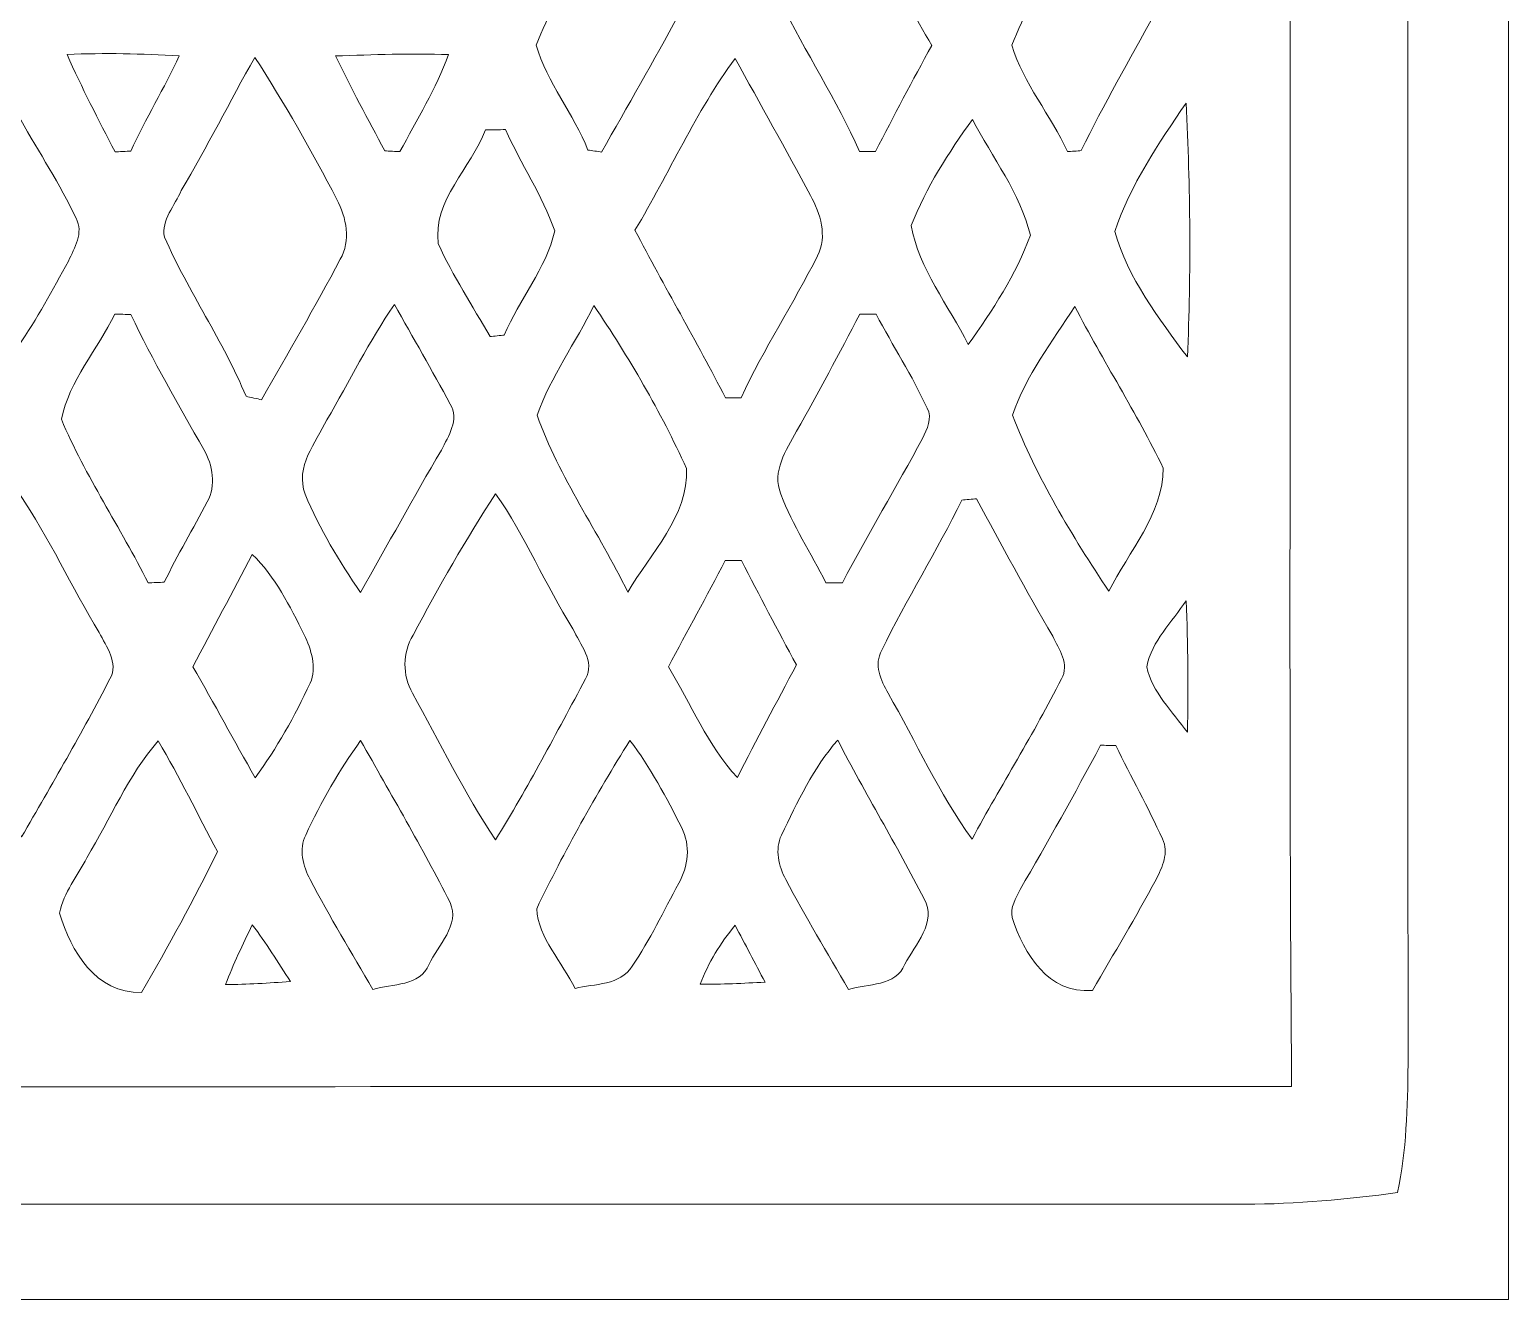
# Model space of a CAD drawing. Header units: centimetres. Extents: x -16.8 to 16.8, y -16.7 to 16.7.
# Drawn here: x 7.45 to 16.77, y -16.67 to -8.67 of the extents above; entities that cross this region are included whole.
import ezdxf

# ---------------------------------------------------------------- set-up
doc = ezdxf.new("R2010")
doc.units = ezdxf.units.CM
doc.header["$MEASUREMENT"] = 0
doc.layers.add('Layer 1', color=7, linetype='Continuous')

msp = doc.modelspace()

# ---------------------------------------------------------------- linework, layer by layer
at = {"layer": 'Layer 1', "lineweight": 9}
for points, knots in [([(-16.77458, 16.66875), (-16.77458, 16.66875), (16.77458, 16.66875), (16.77458, 16.66875), (16.77458, 16.66875), (16.77458, 16.66875), (16.77458, -16.66875), (16.77458, -16.66875), (16.77458, -16.66875), (16.77458, -16.66875), (-16.77458, -16.66875), (-16.77458, -16.66875), (-16.77458, -16.66875), (-16.77458, -16.66875), (-16.77458, 16.66875), (-16.77458, 16.66875), (-16.77458, 16.66875), (-16.77458, 16.66875), (-16.77458, 16.66875), (-16.77458, 16.66875)], [0, 0, 0, 0, 0.1666667, 0.1666667, 0.1666667, 0.1666667, 0.3333333, 0.3333333, 0.3333333, 0.3333333, 0.5, 0.5, 0.5, 0.5, 0.6666667, 0.6666667, 0.6666667, 0.6666667, 1, 1, 1, 1]), ([(-16.23448, 15.81044), (-16.30715, 15.24141), (-16.27505, 14.66568), (-16.28105, 14.09347), (-16.28105, 14.09347), (-16.28034, 4.33317), (-16.28034, -5.42678), (-16.2814, -15.18708), (-16.2814, -15.18708), (-16.27999, -15.44567), (-16.27046, -15.70531), (-16.25353, -15.96425), (-16.25353, -15.96425), (-15.44814, -16.11771), (-14.62581, -16.06162), (-13.81125, -16.06903), (-13.81125, -16.06903), (-4.16842, -16.06867), (5.47405, -16.06973), (15.11688, -16.06867), (15.11688, -16.06867), (15.43791, -16.06832), (15.75823, -16.03869), (16.07644, -15.9953), (16.07644, -15.9953), (16.13147, -15.72966), (16.13923, -15.45731), (16.14205, -15.18744), (16.14205, -15.18744), (16.13641, -5.19183), (16.14135, 4.80378), (16.13958, 14.79938), (16.13958, 14.79938), (16.14029, 15.13981), (16.10395, 15.47812), (16.05351, 15.81432), (16.05351, 15.81432), (5.76933, 15.83302), (-4.51485, 15.81609), (-14.79903, 15.82279), (-14.79903, 15.82279), (-15.27739, 15.82314), (-15.75611, 15.82455), (-16.23448, 15.81044)], [0, 0, 0, 0, 0.0833333, 0.0833333, 0.0833333, 0.0833333, 0.1666667, 0.1666667, 0.1666667, 0.1666667, 0.25, 0.25, 0.25, 0.25, 0.3333333, 0.3333333, 0.3333333, 0.3333333, 0.4166667, 0.4166667, 0.4166667, 0.4166667, 0.5, 0.5, 0.5, 0.5, 0.5833333, 0.5833333, 0.5833333, 0.5833333, 0.6666667, 0.6666667, 0.6666667, 0.6666667, 0.75, 0.75, 0.75, 0.75, 0.8333333, 0.8333333, 0.8333333, 0.8333333, 1, 1, 1, 1]), ([(-15.56879, 15.19167), (-5.97535, 15.18109), (3.61809, 15.19026), (13.21153, 15.18673), (13.21153, 15.18673), (13.94389, 15.18214), (14.67767, 15.20896), (15.40969, 15.15851), (15.40969, 15.15851), (15.38429, 7.28945), (15.40581, -0.57997), (15.39875, -8.44903), (15.39875, -8.44903), (15.40298, -10.74138), (15.38887, -13.03408), (15.40827, -15.32643), (15.40827, -15.32643), (5.8801, -15.33066), (-3.64808, -15.32714), (-13.17625, -15.32819), (-13.17625, -15.32819), (-13.98376, -15.32502), (-14.79162, -15.33666), (-15.59913, -15.32043), (-15.59913, -15.32043), (-15.62559, -12.72434), (-15.60301, -10.1279), (-15.61042, -7.53181), (-15.61042, -7.53181), (-15.61183, -0.18203), (-15.60759, 7.16739), (-15.61253, 14.51716), (-15.61253, 14.51716), (-15.60654, 14.74188), (-15.60759, 14.96907), (-15.56879, 15.19167), (-15.56879, 15.19167), (-15.56879, 15.19167), (-15.56879, 15.19167), (-15.56879, 15.19167)], [0, 0, 0, 0, 0.0909091, 0.0909091, 0.0909091, 0.0909091, 0.1818182, 0.1818182, 0.1818182, 0.1818182, 0.2727273, 0.2727273, 0.2727273, 0.2727273, 0.3636364, 0.3636364, 0.3636364, 0.3636364, 0.4545455, 0.4545455, 0.4545455, 0.4545455, 0.5454545, 0.5454545, 0.5454545, 0.5454545, 0.6363636, 0.6363636, 0.6363636, 0.6363636, 0.7272727, 0.7272727, 0.7272727, 0.7272727, 0.8181818, 0.8181818, 0.8181818, 0.8181818, 1, 1, 1, 1]), ([(6.59659, -4.68701), (6.71548, -4.80377), (6.87564, -4.89903), (6.92714, -5.0673), (6.92714, -5.0673), (7.00969, -5.40526), (6.60329, -5.71712), (6.29673, -5.55625), (6.29673, -5.55625), (6.17714, -5.47017), (6.09565, -5.34282), (6.00393, -5.22993), (6.00393, -5.22993), (5.49875, -5.58976), (4.9657, -5.90868), (4.40761, -6.17961), (4.40761, -6.17961), (4.47922, -6.31649), (4.58682, -6.45019), (4.59281, -6.61141), (4.59281, -6.61141), (4.57059, -6.88728), (4.2418, -7.12435), (3.97933, -6.99311), (3.97933, -6.99311), (3.78213, -6.91444), (3.72851, -6.69361), (3.66395, -6.51298), (3.66395, -6.51298), (3.3976, -6.57472), (3.14713, -6.69078), (2.88607, -6.77051), (2.88607, -6.77051), (2.29482, -6.97724), (1.68063, -7.10389), (1.07879, -7.27393), (1.07879, -7.27393), (1.13665, -7.42703), (1.20756, -7.60554), (1.13277, -7.76499), (1.13277, -7.76499), (1.02023, -8.02852), (0.62689, -8.11283), (0.4318, -7.89376), (0.4318, -7.89376), (0.2854, -7.78228), (0.29704, -7.58014), (0.2727, -7.41998), (0.2727, -7.41998), (-0.71967, -7.60201), (-1.72614, -7.71807), (-2.73473, -7.75088), (-2.73473, -7.75088), (-2.71321, -7.82073), (-2.68958, -7.89023), (-2.67194, -7.96149), (-2.67194, -7.96149), (-2.62643, -8.11107), (-2.70051, -8.25959), (-2.72979, -8.40458), (-2.72979, -8.40458), (-2.44581, -8.4134), (-2.16112, -8.4007), (-1.87713, -8.40846), (-1.87713, -8.40846), (-1.82174, -9.773), (-1.85596, -11.14178), (-1.86902, -12.50774), (-1.86902, -12.50774), (-1.86161, -12.57194), (-1.82845, -12.65908), (-1.74801, -12.64602), (-1.74801, -12.64602), (-0.6096, -12.64991), (0.52952, -12.65484), (1.66793, -12.63579), (1.66793, -12.63579), (1.68945, -11.29841), (1.66582, -9.96068), (1.67569, -8.62365), (1.67569, -8.62365), (1.59209, -8.48572), (1.71979, -8.3947), (1.82598, -8.39999), (1.82598, -8.39999), (3.62197, -8.42892), (5.41831, -8.40705), (7.21431, -8.41375), (7.21431, -8.41375), (8.11142, -8.40669), (9.00889, -8.4328), (9.90565, -8.3947), (9.90565, -8.3947), (9.86614, -8.29698), (9.8238, -8.19997), (9.77759, -8.10648), (9.77759, -8.10648), (8.97678, -6.63222), (8.16292, -5.16467), (7.36106, -3.69147), (7.36106, -3.69147), (7.12717, -4.03825), (6.91127, -4.40514), (6.59659, -4.68701), (6.59659, -4.68701), (6.59659, -4.68701), (6.59659, -4.68701), (6.59659, -4.68701)], [0, 0, 0, 0, 0.0357143, 0.0357143, 0.0357143, 0.0357143, 0.0714286, 0.0714286, 0.0714286, 0.0714286, 0.1071429, 0.1071429, 0.1071429, 0.1071429, 0.1428571, 0.1428571, 0.1428571, 0.1428571, 0.1785714, 0.1785714, 0.1785714, 0.1785714, 0.2142857, 0.2142857, 0.2142857, 0.2142857, 0.25, 0.25, 0.25, 0.25, 0.2857143, 0.2857143, 0.2857143, 0.2857143, 0.3214286, 0.3214286, 0.3214286, 0.3214286, 0.3571429, 0.3571429, 0.3571429, 0.3571429, 0.3928571, 0.3928571, 0.3928571, 0.3928571, 0.4285714, 0.4285714, 0.4285714, 0.4285714, 0.4642857, 0.4642857, 0.4642857, 0.4642857, 0.5, 0.5, 0.5, 0.5, 0.5357143, 0.5357143, 0.5357143, 0.5357143, 0.5714286, 0.5714286, 0.5714286, 0.5714286, 0.6071429, 0.6071429, 0.6071429, 0.6071429, 0.6428571, 0.6428571, 0.6428571, 0.6428571, 0.6785714, 0.6785714, 0.6785714, 0.6785714, 0.7142857, 0.7142857, 0.7142857, 0.7142857, 0.75, 0.75, 0.75, 0.75, 0.7857143, 0.7857143, 0.7857143, 0.7857143, 0.8214286, 0.8214286, 0.8214286, 0.8214286, 0.8571429, 0.8571429, 0.8571429, 0.8571429, 0.8928571, 0.8928571, 0.8928571, 0.8928571, 0.9285714, 0.9285714, 0.9285714, 0.9285714, 1, 1, 1, 1]), ([(10.64577, -8.76582), (10.71739, -9.00112), (10.88072, -9.19798), (10.9728, -9.42622), (10.9728, -9.42622), (10.99397, -9.4294), (11.03665, -9.43575), (11.05782, -9.43892), (11.05782, -9.43892), (11.22151, -9.15141), (11.38802, -8.86566), (11.54254, -8.57356), (11.54254, -8.57356), (11.5824, -8.4896), (11.6392, -8.39294), (11.59545, -8.29945), (11.59545, -8.29945), (11.50161, -8.07896), (11.37144, -7.87541), (11.23597, -7.67856), (11.23597, -7.67856), (11.03665, -8.03839), (10.79888, -8.38518), (10.64577, -8.76582), (10.64577, -8.76582), (10.64577, -8.76582), (10.64577, -8.76582), (10.64577, -8.76582)], [0, 0, 0, 0, 0.125, 0.125, 0.125, 0.125, 0.25, 0.25, 0.25, 0.25, 0.375, 0.375, 0.375, 0.375, 0.5, 0.5, 0.5, 0.5, 0.625, 0.625, 0.625, 0.625, 0.75, 0.75, 0.75, 0.75, 1, 1, 1, 1]), ([(12.18494, -8.49171), (12.34511, -8.80921), (12.53843, -9.11013), (12.68518, -9.43504), (12.68518, -9.43504), (12.71023, -9.43504), (12.76032, -9.43504), (12.78537, -9.43504), (12.78537, -9.43504), (12.90073, -9.21068), (13.01821, -8.98737), (13.14062, -8.76653), (13.14062, -8.76653), (12.92613, -8.41093), (12.75715, -8.03028), (12.54407, -7.67468), (12.54407, -7.67468), (12.38462, -7.92021), (12.1352, -8.17951), (12.18494, -8.49171), (12.18494, -8.49171), (12.18494, -8.49171), (12.18494, -8.49171), (12.18494, -8.49171)], [0, 0, 0, 0, 0.1428571, 0.1428571, 0.1428571, 0.1428571, 0.2857143, 0.2857143, 0.2857143, 0.2857143, 0.4285714, 0.4285714, 0.4285714, 0.4285714, 0.5714286, 0.5714286, 0.5714286, 0.5714286, 0.7142857, 0.7142857, 0.7142857, 0.7142857, 1, 1, 1, 1]), ([(13.64368, -8.76617), (13.71812, -9.00748), (13.89027, -9.20715), (13.99434, -9.43645), (13.99434, -9.43645), (14.01621, -9.43504), (14.06031, -9.43187), (14.08218, -9.4301), (14.08218, -9.4301), (14.22294, -9.138), (14.38804, -8.85896), (14.54115, -8.57321), (14.54115, -8.57321), (14.58066, -8.4896), (14.63957, -8.39294), (14.59265, -8.30016), (14.59265, -8.30016), (14.49246, -8.08284), (14.36934, -7.87576), (14.23494, -7.67821), (14.23494, -7.67821), (14.03491, -8.03804), (13.7982, -8.38518), (13.64368, -8.76617), (13.64368, -8.76617), (13.64368, -8.76617), (13.64368, -8.76617), (13.64368, -8.76617)], [0, 0, 0, 0, 0.125, 0.125, 0.125, 0.125, 0.25, 0.25, 0.25, 0.25, 0.375, 0.375, 0.375, 0.375, 0.5, 0.5, 0.5, 0.5, 0.625, 0.625, 0.625, 0.625, 0.75, 0.75, 0.75, 0.75, 1, 1, 1, 1]), ([(7.68914, -8.82474), (7.78192, -9.03287), (7.8867, -9.23537), (7.99147, -9.43786), (7.99147, -9.43786), (8.01617, -9.43681), (8.06556, -9.43434), (8.09025, -9.43292), (8.09025, -9.43292), (8.1855, -9.22937), (8.30086, -9.0357), (8.39682, -8.8325), (8.39682, -8.8325), (8.16116, -8.82086), (7.9248, -8.81204), (7.68914, -8.82474), (7.68914, -8.82474), (7.68914, -8.82474), (7.68914, -8.82474), (7.68914, -8.82474)], [0, 0, 0, 0, 0.1666667, 0.1666667, 0.1666667, 0.1666667, 0.3333333, 0.3333333, 0.3333333, 0.3333333, 0.5, 0.5, 0.5, 0.5, 0.6666667, 0.6666667, 0.6666667, 0.6666667, 1, 1, 1, 1]), ([(8.40881, -9.68128), (8.37177, -9.77336), (8.27934, -9.8679), (8.30333, -9.97479), (8.30333, -9.97479), (8.45397, -10.31981), (8.67304, -10.6299), (8.81768, -10.97809), (8.81768, -10.97809), (8.84202, -10.98338), (8.89106, -10.99432), (8.9154, -10.99961), (8.9154, -10.99961), (9.08226, -10.70539), (9.25301, -10.41329), (9.41105, -10.11449), (9.41105, -10.11449), (9.47949, -9.99772), (9.45021, -9.85061), (9.38918, -9.73702), (9.38918, -9.73702), (9.23008, -9.43151), (9.0611, -9.13024), (8.87236, -8.84237), (8.87236, -8.84237), (8.71502, -9.12036), (8.5725, -9.40647), (8.40881, -9.68128), (8.40881, -9.68128), (8.40881, -9.68128), (8.40881, -9.68128), (8.40881, -9.68128)], [0, 0, 0, 0, 0.1111111, 0.1111111, 0.1111111, 0.1111111, 0.2222222, 0.2222222, 0.2222222, 0.2222222, 0.3333333, 0.3333333, 0.3333333, 0.3333333, 0.4444444, 0.4444444, 0.4444444, 0.4444444, 0.5555556, 0.5555556, 0.5555556, 0.5555556, 0.6666667, 0.6666667, 0.6666667, 0.6666667, 0.7777778, 0.7777778, 0.7777778, 0.7777778, 1, 1, 1, 1]), ([(9.38177, -8.83285), (9.47773, -9.03605), (9.58674, -9.23255), (9.69186, -9.43151), (9.69186, -9.43151), (9.71585, -9.43257), (9.76348, -9.43504), (9.78711, -9.43645), (9.78711, -9.43645), (9.89506, -9.23537), (10.0136, -9.03923), (10.09438, -8.82509), (10.09438, -8.82509), (9.85696, -8.81486), (9.61884, -8.8265), (9.38177, -8.83285), (9.38177, -8.83285), (9.38177, -8.83285), (9.38177, -8.83285), (9.38177, -8.83285)], [0, 0, 0, 0, 0.1666667, 0.1666667, 0.1666667, 0.1666667, 0.3333333, 0.3333333, 0.3333333, 0.3333333, 0.5, 0.5, 0.5, 0.5, 0.6666667, 0.6666667, 0.6666667, 0.6666667, 1, 1, 1, 1]), ([(11.26913, -9.93069), (11.45364, -10.28594), (11.65719, -10.63166), (11.83957, -10.98832), (11.83957, -10.98832), (11.86427, -10.98797), (11.91366, -10.98726), (11.93835, -10.98691), (11.93835, -10.98691), (12.08087, -10.67894), (12.26749, -10.3946), (12.42025, -10.09227), (12.42025, -10.09227), (12.48269, -9.9695), (12.43753, -9.82521), (12.37509, -9.71232), (12.37509, -9.71232), (12.22022, -9.42269), (12.05759, -9.1373), (11.90096, -8.84873), (11.90096, -8.84873), (11.65119, -9.18563), (11.48503, -9.57298), (11.26913, -9.93069), (11.26913, -9.93069), (11.26913, -9.93069), (11.26913, -9.93069), (11.26913, -9.93069)], [0, 0, 0, 0, 0.125, 0.125, 0.125, 0.125, 0.25, 0.25, 0.25, 0.25, 0.375, 0.375, 0.375, 0.375, 0.5, 0.5, 0.5, 0.5, 0.625, 0.625, 0.625, 0.625, 0.75, 0.75, 0.75, 0.75, 1, 1, 1, 1]), ([(14.29279, -9.93881), (14.37464, -10.23197), (14.57184, -10.48702), (14.7507, -10.73009), (14.7507, -10.73009), (14.7761, -10.19704), (14.76869, -9.66258), (14.74294, -9.12989), (14.74294, -9.12989), (14.57078, -9.38389), (14.39122, -9.64636), (14.29279, -9.93881), (14.29279, -9.93881), (14.29279, -9.93881), (14.29279, -9.93881), (14.29279, -9.93881)], [0, 0, 0, 0, 0.2, 0.2, 0.2, 0.2, 0.4, 0.4, 0.4, 0.4, 0.6, 0.6, 0.6, 0.6, 1, 1, 1, 1]), ([(7.03968, -9.82662), (7.00229, -9.89118), (7.00899, -9.96879), (7.04109, -10.03406), (7.04109, -10.03406), (7.13846, -10.25137), (7.26793, -10.45245), (7.38258, -10.66165), (7.38258, -10.66165), (7.4997, -10.49055), (7.59883, -10.30781), (7.69761, -10.12578), (7.69761, -10.12578), (7.73712, -10.04323), (7.79533, -9.94692), (7.74559, -9.85591), (7.74559, -9.85591), (7.64611, -9.64036), (7.51134, -9.44245), (7.39704, -9.23502), (7.39704, -9.23502), (7.2577, -9.41917), (7.14692, -9.62307), (7.03968, -9.82662), (7.03968, -9.82662), (7.03968, -9.82662), (7.03968, -9.82662), (7.03968, -9.82662)], [0, 0, 0, 0, 0.125, 0.125, 0.125, 0.125, 0.25, 0.25, 0.25, 0.25, 0.375, 0.375, 0.375, 0.375, 0.5, 0.5, 0.5, 0.5, 0.625, 0.625, 0.625, 0.625, 0.75, 0.75, 0.75, 0.75, 1, 1, 1, 1]), ([(10.32651, -9.29887), (10.23514, -9.54088), (9.99455, -9.74125), (10.02877, -10.01607), (10.02877, -10.01607), (10.12155, -10.21997), (10.24431, -10.40836), (10.35614, -10.60203), (10.35614, -10.60203), (10.37837, -10.59956), (10.42247, -10.59462), (10.44469, -10.59215), (10.44469, -10.59215), (10.53994, -10.36814), (10.70963, -10.17376), (10.7629, -9.93493), (10.7629, -9.93493), (10.68493, -9.71162), (10.54911, -9.51336), (10.45316, -9.29781), (10.45316, -9.29781), (10.41082, -9.29781), (10.36849, -9.29816), (10.32651, -9.29887), (10.32651, -9.29887), (10.32651, -9.29887), (10.32651, -9.29887), (10.32651, -9.29887)], [0, 0, 0, 0, 0.125, 0.125, 0.125, 0.125, 0.25, 0.25, 0.25, 0.25, 0.375, 0.375, 0.375, 0.375, 0.5, 0.5, 0.5, 0.5, 0.625, 0.625, 0.625, 0.625, 0.75, 0.75, 0.75, 0.75, 1, 1, 1, 1]), ([(13.01044, -9.90141), (13.05631, -10.17517), (13.24822, -10.40518), (13.36957, -10.65213), (13.36957, -10.65213), (13.52162, -10.43693), (13.6719, -10.2108), (13.76151, -9.96244), (13.76151, -9.96244), (13.6966, -9.69857), (13.52197, -9.47244), (13.39603, -9.23325), (13.39603, -9.23325), (13.24716, -9.4421), (13.10322, -9.66188), (13.01044, -9.90141), (13.01044, -9.90141), (13.01044, -9.90141), (13.01044, -9.90141), (13.01044, -9.90141)], [0, 0, 0, 0, 0.1666667, 0.1666667, 0.1666667, 0.1666667, 0.3333333, 0.3333333, 0.3333333, 0.3333333, 0.5, 0.5, 0.5, 0.5, 0.6666667, 0.6666667, 0.6666667, 0.6666667, 1, 1, 1, 1]), ([(9.32674, -11.12696), (9.25583, -11.27266), (9.12566, -11.41906), (9.18986, -11.59545), (9.18986, -11.59545), (9.27947, -11.81453), (9.40717, -12.01702), (9.53805, -12.21422), (9.53805, -12.21422), (9.70915, -11.91542), (9.8746, -11.61344), (10.04887, -11.31641), (10.04887, -11.31641), (10.09262, -11.22927), (10.16317, -11.12414), (10.10391, -11.02748), (10.10391, -11.02748), (9.99031, -10.81581), (9.87002, -10.60803), (9.75325, -10.39848), (9.75325, -10.39848), (9.59414, -10.63096), (9.46856, -10.88425), (9.32674, -11.12696), (9.32674, -11.12696), (9.32674, -11.12696), (9.32674, -11.12696), (9.32674, -11.12696)], [0, 0, 0, 0, 0.125, 0.125, 0.125, 0.125, 0.25, 0.25, 0.25, 0.25, 0.375, 0.375, 0.375, 0.375, 0.5, 0.5, 0.5, 0.5, 0.625, 0.625, 0.625, 0.625, 0.75, 0.75, 0.75, 0.75, 1, 1, 1, 1]), ([(11.01019, -10.40589), (10.89695, -10.63907), (10.7382, -10.85286), (10.65212, -11.09768), (10.65212, -11.09768), (10.79147, -11.48821), (11.04053, -11.83781), (11.22398, -12.21176), (11.22398, -12.21176), (11.36474, -11.96869), (11.61027, -11.73092), (11.59369, -11.43318), (11.59369, -11.43318), (11.43106, -11.0744), (11.22997, -10.73221), (11.01019, -10.40589), (11.01019, -10.40589), (11.01019, -10.40589), (11.01019, -10.40589), (11.01019, -10.40589)], [0, 0, 0, 0, 0.1666667, 0.1666667, 0.1666667, 0.1666667, 0.3333333, 0.3333333, 0.3333333, 0.3333333, 0.5, 0.5, 0.5, 0.5, 0.6666667, 0.6666667, 0.6666667, 0.6666667, 1, 1, 1, 1]), ([(13.64932, -11.09733), (13.79926, -11.48927), (14.02397, -11.85616), (14.2561, -12.20682), (14.2561, -12.20682), (14.38169, -11.95529), (14.59689, -11.72069), (14.59936, -11.43), (14.59936, -11.43), (14.43037, -11.08181), (14.21871, -10.75584), (14.04161, -10.41188), (14.04161, -10.41188), (13.90086, -10.63237), (13.73152, -10.84615), (13.64932, -11.09733), (13.64932, -11.09733), (13.64932, -11.09733), (13.64932, -11.09733), (13.64932, -11.09733)], [0, 0, 0, 0, 0.1666667, 0.1666667, 0.1666667, 0.1666667, 0.3333333, 0.3333333, 0.3333333, 0.3333333, 0.5, 0.5, 0.5, 0.5, 0.6666667, 0.6666667, 0.6666667, 0.6666667, 1, 1, 1, 1]), ([(7.99112, -10.46021), (7.88106, -10.6807), (7.70396, -10.88072), (7.65316, -11.12308), (7.65316, -11.12308), (7.80591, -11.48115), (8.02464, -11.80677), (8.20138, -12.15355), (8.20138, -12.15355), (8.22678, -12.15249), (8.27687, -12.15072), (8.30192, -12.14967), (8.30192, -12.14967), (8.38553, -11.97751), (8.48431, -11.81312), (8.57321, -11.64343), (8.57321, -11.64343), (8.6293, -11.54042), (8.60778, -11.4113), (8.55098, -11.31358), (8.55098, -11.31358), (8.39117, -11.03312), (8.23031, -10.75337), (8.09131, -10.46233), (8.09131, -10.46233), (8.06626, -10.46198), (8.01617, -10.46092), (7.99112, -10.46021), (7.99112, -10.46021), (7.99112, -10.46021), (7.99112, -10.46021), (7.99112, -10.46021)], [0, 0, 0, 0, 0.1111111, 0.1111111, 0.1111111, 0.1111111, 0.2222222, 0.2222222, 0.2222222, 0.2222222, 0.3333333, 0.3333333, 0.3333333, 0.3333333, 0.4444444, 0.4444444, 0.4444444, 0.4444444, 0.5555556, 0.5555556, 0.5555556, 0.5555556, 0.6666667, 0.6666667, 0.6666667, 0.6666667, 0.7777778, 0.7777778, 0.7777778, 0.7777778, 1, 1, 1, 1]), ([(12.68554, -10.46057), (12.55748, -10.70857), (12.42554, -10.95446), (12.2876, -11.19717), (12.2876, -11.19717), (12.22269, -11.31817), (12.12991, -11.44799), (12.18847, -11.59545), (12.18847, -11.59545), (12.2622, -11.79054), (12.38003, -11.96587), (12.47246, -12.15284), (12.47246, -12.15284), (12.49892, -12.15284), (12.55113, -12.15249), (12.57723, -12.15249), (12.57723, -12.15249), (12.73634, -11.84451), (12.91837, -11.54959), (13.08135, -11.24409), (13.08135, -11.24409), (13.11063, -11.18553), (13.14556, -11.11638), (13.11028, -11.05253), (13.11028, -11.05253), (13.01574, -10.84862), (12.89473, -10.65812), (12.78855, -10.46057), (12.78855, -10.46057), (12.76279, -10.46057), (12.71129, -10.46057), (12.68554, -10.46057), (12.68554, -10.46057), (12.68554, -10.46057), (12.68554, -10.46057), (12.68554, -10.46057)], [0, 0, 0, 0, 0.1, 0.1, 0.1, 0.1, 0.2, 0.2, 0.2, 0.2, 0.3, 0.3, 0.3, 0.3, 0.4, 0.4, 0.4, 0.4, 0.5, 0.5, 0.5, 0.5, 0.6, 0.6, 0.6, 0.6, 0.7, 0.7, 0.7, 0.7, 0.8, 0.8, 0.8, 0.8, 1, 1, 1, 1]), ([(6.9215, -12.39379), (6.86294, -12.5095), (6.75428, -12.64708), (6.83331, -12.77973), (6.83331, -12.77973), (7.01216, -13.10993), (7.17197, -13.45565), (7.40269, -13.75445), (7.40269, -13.75445), (7.59284, -13.42496), (7.7851, -13.09617), (7.95937, -12.75821), (7.95937, -12.75821), (8.01652, -12.65802), (7.93503, -12.55501), (7.89234, -12.46681), (7.89234, -12.46681), (7.71596, -12.18001), (7.57872, -11.87097), (7.38858, -11.59298), (7.38858, -11.59298), (7.20549, -11.84275), (7.08131, -12.12921), (6.9215, -12.39379), (6.9215, -12.39379), (6.9215, -12.39379), (6.9215, -12.39379), (6.9215, -12.39379)], [0, 0, 0, 0, 0.125, 0.125, 0.125, 0.125, 0.25, 0.25, 0.25, 0.25, 0.375, 0.375, 0.375, 0.375, 0.5, 0.5, 0.5, 0.5, 0.625, 0.625, 0.625, 0.625, 0.75, 0.75, 0.75, 0.75, 1, 1, 1, 1]), ([(9.87037, -12.48304), (9.80369, -12.59346), (9.80158, -12.73669), (9.86719, -12.84817), (9.86719, -12.84817), (10.03759, -13.15826), (10.19422, -13.47752), (10.39001, -13.77315), (10.39001, -13.77315), (10.59392, -13.4433), (10.77348, -13.09864), (10.95798, -12.75821), (10.95798, -12.75821), (11.01796, -12.64849), (10.92306, -12.53949), (10.8779, -12.44353), (10.8779, -12.44353), (10.70363, -12.16625), (10.57769, -11.86109), (10.39072, -11.59193), (10.39072, -11.59193), (10.20233, -11.87979), (10.03159, -12.1793), (9.87037, -12.48304), (9.87037, -12.48304), (9.87037, -12.48304), (9.87037, -12.48304), (9.87037, -12.48304)], [0, 0, 0, 0, 0.125, 0.125, 0.125, 0.125, 0.25, 0.25, 0.25, 0.25, 0.375, 0.375, 0.375, 0.375, 0.5, 0.5, 0.5, 0.5, 0.625, 0.625, 0.625, 0.625, 0.75, 0.75, 0.75, 0.75, 1, 1, 1, 1]), ([(13.32971, -11.63179), (13.17272, -11.95317), (12.9794, -12.25585), (12.82488, -12.57829), (12.82488, -12.57829), (12.77267, -12.6686), (12.81994, -12.76703), (12.86439, -12.84958), (12.86439, -12.84958), (13.04184, -13.15473), (13.18472, -13.48211), (13.39391, -13.76786), (13.39391, -13.76786), (13.57771, -13.42919), (13.78303, -13.10217), (13.95695, -12.75821), (13.95695, -12.75821), (14.01057, -12.66719), (13.94213, -12.57088), (13.90227, -12.48974), (13.90227, -12.48974), (13.73434, -12.2047), (13.57983, -11.91295), (13.42072, -11.62367), (13.42072, -11.62367), (13.39779, -11.62544), (13.35229, -11.62967), (13.32971, -11.63179), (13.32971, -11.63179), (13.32971, -11.63179), (13.32971, -11.63179), (13.32971, -11.63179)], [0, 0, 0, 0, 0.1111111, 0.1111111, 0.1111111, 0.1111111, 0.2222222, 0.2222222, 0.2222222, 0.2222222, 0.3333333, 0.3333333, 0.3333333, 0.3333333, 0.4444444, 0.4444444, 0.4444444, 0.4444444, 0.5555556, 0.5555556, 0.5555556, 0.5555556, 0.6666667, 0.6666667, 0.6666667, 0.6666667, 0.7777778, 0.7777778, 0.7777778, 0.7777778, 1, 1, 1, 1]), ([(8.48254, -12.68201), (8.61589, -12.91378), (8.74254, -13.14979), (8.87554, -13.38192), (8.87554, -13.38192), (9.0103, -13.1953), (9.12495, -12.99386), (9.22161, -12.78502), (9.22161, -12.78502), (9.26677, -12.68659), (9.2269, -12.57265), (9.18457, -12.48022), (9.18457, -12.48022), (9.09285, -12.30101), (9.00324, -12.11474), (8.85543, -11.97398), (8.85543, -11.97398), (8.73442, -12.21176), (8.60637, -12.44565), (8.48254, -12.68201), (8.48254, -12.68201), (8.48254, -12.68201), (8.48254, -12.68201), (8.48254, -12.68201)], [0, 0, 0, 0, 0.1428571, 0.1428571, 0.1428571, 0.1428571, 0.2857143, 0.2857143, 0.2857143, 0.2857143, 0.4285714, 0.4285714, 0.4285714, 0.4285714, 0.5714286, 0.5714286, 0.5714286, 0.5714286, 0.7142857, 0.7142857, 0.7142857, 0.7142857, 1, 1, 1, 1]), ([(11.83852, -12.01314), (11.72069, -12.23716), (11.59863, -12.4587), (11.47939, -12.68201), (11.47939, -12.68201), (11.62156, -12.9159), (11.72739, -13.1766), (11.91436, -13.38086), (11.91436, -13.38086), (12.03466, -13.14203), (12.1606, -12.90637), (12.2869, -12.67107), (12.2869, -12.67107), (12.16872, -12.4527), (12.05336, -12.23257), (11.93941, -12.01244), (11.93941, -12.01244), (11.91401, -12.01279), (11.86356, -12.01314), (11.83852, -12.01314), (11.83852, -12.01314), (11.83852, -12.01314), (11.83852, -12.01314), (11.83852, -12.01314)], [0, 0, 0, 0, 0.1428571, 0.1428571, 0.1428571, 0.1428571, 0.2857143, 0.2857143, 0.2857143, 0.2857143, 0.4285714, 0.4285714, 0.4285714, 0.4285714, 0.5714286, 0.5714286, 0.5714286, 0.5714286, 0.7142857, 0.7142857, 0.7142857, 0.7142857, 1, 1, 1, 1]), ([(14.49493, -12.68201), (14.52915, -12.84429), (14.65721, -12.96423), (14.7507, -13.09476), (14.7507, -13.09476), (14.75811, -12.81818), (14.75493, -12.5416), (14.74294, -12.26608), (14.74294, -12.26608), (14.65509, -12.39943), (14.52598, -12.51973), (14.49493, -12.68201), (14.49493, -12.68201), (14.49493, -12.68201), (14.49493, -12.68201), (14.49493, -12.68201)], [0, 0, 0, 0, 0.2, 0.2, 0.2, 0.2, 0.4, 0.4, 0.4, 0.4, 0.6, 0.6, 0.6, 0.6, 1, 1, 1, 1]), ([(7.81403, -13.88533), (7.75511, -13.99928), (7.66798, -14.10511), (7.64258, -14.23388), (7.64258, -14.23388), (7.71313, -14.47729), (7.86836, -14.738), (8.15834, -14.73553), (8.15834, -14.73553), (8.32802, -14.44449), (8.48748, -14.1478), (8.63812, -13.84688), (8.63812, -13.84688), (8.51217, -13.61511), (8.39858, -13.37627), (8.26417, -13.14979), (8.26417, -13.14979), (8.07332, -13.36781), (7.96219, -13.63945), (7.81403, -13.88533), (7.81403, -13.88533), (7.81403, -13.88533), (7.81403, -13.88533), (7.81403, -13.88533)], [0, 0, 0, 0, 0.1428571, 0.1428571, 0.1428571, 0.1428571, 0.2857143, 0.2857143, 0.2857143, 0.2857143, 0.4285714, 0.4285714, 0.4285714, 0.4285714, 0.5714286, 0.5714286, 0.5714286, 0.5714286, 0.7142857, 0.7142857, 0.7142857, 0.7142857, 1, 1, 1, 1]), ([(9.19339, -13.74352), (9.14964, -13.83101), (9.17681, -13.93966), (9.22126, -14.02256), (9.22126, -14.02256), (9.34473, -14.25822), (9.48337, -14.4847), (9.61672, -14.71542), (9.61672, -14.71542), (9.73984, -14.67626), (9.91411, -14.70025), (9.97162, -14.55702), (9.97162, -14.55702), (10.02594, -14.44025), (10.16811, -14.30726), (10.10356, -14.16791), (10.10356, -14.16791), (9.92752, -13.82113), (9.72996, -13.48564), (9.53982, -13.14662), (9.53982, -13.14662), (9.4047, -13.33324), (9.29005, -13.53467), (9.19339, -13.74352), (9.19339, -13.74352), (9.19339, -13.74352), (9.19339, -13.74352), (9.19339, -13.74352)], [0, 0, 0, 0, 0.125, 0.125, 0.125, 0.125, 0.25, 0.25, 0.25, 0.25, 0.375, 0.375, 0.375, 0.375, 0.5, 0.5, 0.5, 0.5, 0.625, 0.625, 0.625, 0.625, 0.75, 0.75, 0.75, 0.75, 1, 1, 1, 1]), ([(10.64966, -14.20671), (10.65989, -14.39369), (10.81193, -14.54326), (10.89131, -14.70942), (10.89131, -14.70942), (11.01513, -14.67838), (11.17635, -14.69178), (11.25114, -14.56796), (11.25114, -14.56796), (11.36474, -14.40356), (11.4494, -14.22118), (11.54501, -14.04655), (11.54501, -14.04655), (11.60427, -13.94143), (11.62121, -13.80631), (11.56335, -13.69801), (11.56335, -13.69801), (11.46881, -13.50574), (11.36579, -13.31736), (11.23738, -13.14591), (11.23738, -13.14591), (11.02289, -13.48881), (10.82428, -13.84265), (10.64966, -14.20671), (10.64966, -14.20671), (10.64966, -14.20671), (10.64966, -14.20671), (10.64966, -14.20671)], [0, 0, 0, 0, 0.125, 0.125, 0.125, 0.125, 0.25, 0.25, 0.25, 0.25, 0.375, 0.375, 0.375, 0.375, 0.5, 0.5, 0.5, 0.5, 0.625, 0.625, 0.625, 0.625, 0.75, 0.75, 0.75, 0.75, 1, 1, 1, 1]), ([(12.19235, -13.74387), (12.14931, -13.83136), (12.17507, -13.93966), (12.21987, -14.02256), (12.21987, -14.02256), (12.34334, -14.25822), (12.48198, -14.4847), (12.61533, -14.71542), (12.61533, -14.71542), (12.73845, -14.67626), (12.91272, -14.70025), (12.97058, -14.55702), (12.97058, -14.55702), (13.03302, -14.43567), (13.17519, -14.28926), (13.09088, -14.14392), (13.09088, -14.14392), (12.91837, -13.80596), (12.72011, -13.4814), (12.54725, -13.14379), (12.54725, -13.14379), (12.39379, -13.31983), (12.29148, -13.53397), (12.19235, -13.74387), (12.19235, -13.74387), (12.19235, -13.74387), (12.19235, -13.74387), (12.19235, -13.74387)], [0, 0, 0, 0, 0.125, 0.125, 0.125, 0.125, 0.25, 0.25, 0.25, 0.25, 0.375, 0.375, 0.375, 0.375, 0.5, 0.5, 0.5, 0.5, 0.625, 0.625, 0.625, 0.625, 0.75, 0.75, 0.75, 0.75, 1, 1, 1, 1]), ([(14.20354, -13.17696), (14.04056, -13.48317), (13.87157, -13.7862), (13.6966, -14.08606), (13.6966, -14.08606), (13.66908, -14.14004), (13.63274, -14.19931), (13.64721, -14.26316), (13.64721, -14.26316), (13.722, -14.49211), (13.87122, -14.74399), (14.15239, -14.72212), (14.15239, -14.72212), (14.28821, -14.49035), (14.42579, -14.25893), (14.55385, -14.02292), (14.55385, -14.02292), (14.59265, -13.94531), (14.6364, -13.85323), (14.59371, -13.76751), (14.59371, -13.76751), (14.50481, -13.56678), (14.39404, -13.37663), (14.3002, -13.17872), (14.3002, -13.17872), (14.27621, -13.17837), (14.22788, -13.17731), (14.20354, -13.17696), (14.20354, -13.17696), (14.20354, -13.17696), (14.20354, -13.17696), (14.20354, -13.17696)], [0, 0, 0, 0, 0.1111111, 0.1111111, 0.1111111, 0.1111111, 0.2222222, 0.2222222, 0.2222222, 0.2222222, 0.3333333, 0.3333333, 0.3333333, 0.3333333, 0.4444444, 0.4444444, 0.4444444, 0.4444444, 0.5555556, 0.5555556, 0.5555556, 0.5555556, 0.6666667, 0.6666667, 0.6666667, 0.6666667, 0.7777778, 0.7777778, 0.7777778, 0.7777778, 1, 1, 1, 1]), ([(8.85649, -14.30796), (8.79722, -14.43143), (8.7376, -14.55561), (8.68856, -14.68402), (8.68856, -14.68402), (8.82509, -14.68473), (8.9602, -14.6745), (9.09673, -14.66638), (9.09673, -14.66638), (9.02088, -14.54362), (8.94327, -14.42261), (8.85649, -14.30796), (8.85649, -14.30796), (8.85649, -14.30796), (8.85649, -14.30796), (8.85649, -14.30796)], [0, 0, 0, 0, 0.2, 0.2, 0.2, 0.2, 0.4, 0.4, 0.4, 0.4, 0.6, 0.6, 0.6, 0.6, 1, 1, 1, 1]), ([(11.68012, -14.68191), (11.81664, -14.68473), (11.95211, -14.67626), (12.08899, -14.66956), (12.08899, -14.66956), (12.02619, -14.54997), (11.9634, -14.43002), (11.8999, -14.31149), (11.8999, -14.31149), (11.80712, -14.42261), (11.73162, -14.54679), (11.68012, -14.68191)], [0, 0, 0, 0, 0.25, 0.25, 0.25, 0.25, 0.5, 0.5, 0.5, 0.5, 1, 1, 1, 1])]:
    msp.add_open_spline(points, degree=3, knots=knots, dxfattribs=at)

doc.saveas('drawing.dxf')
